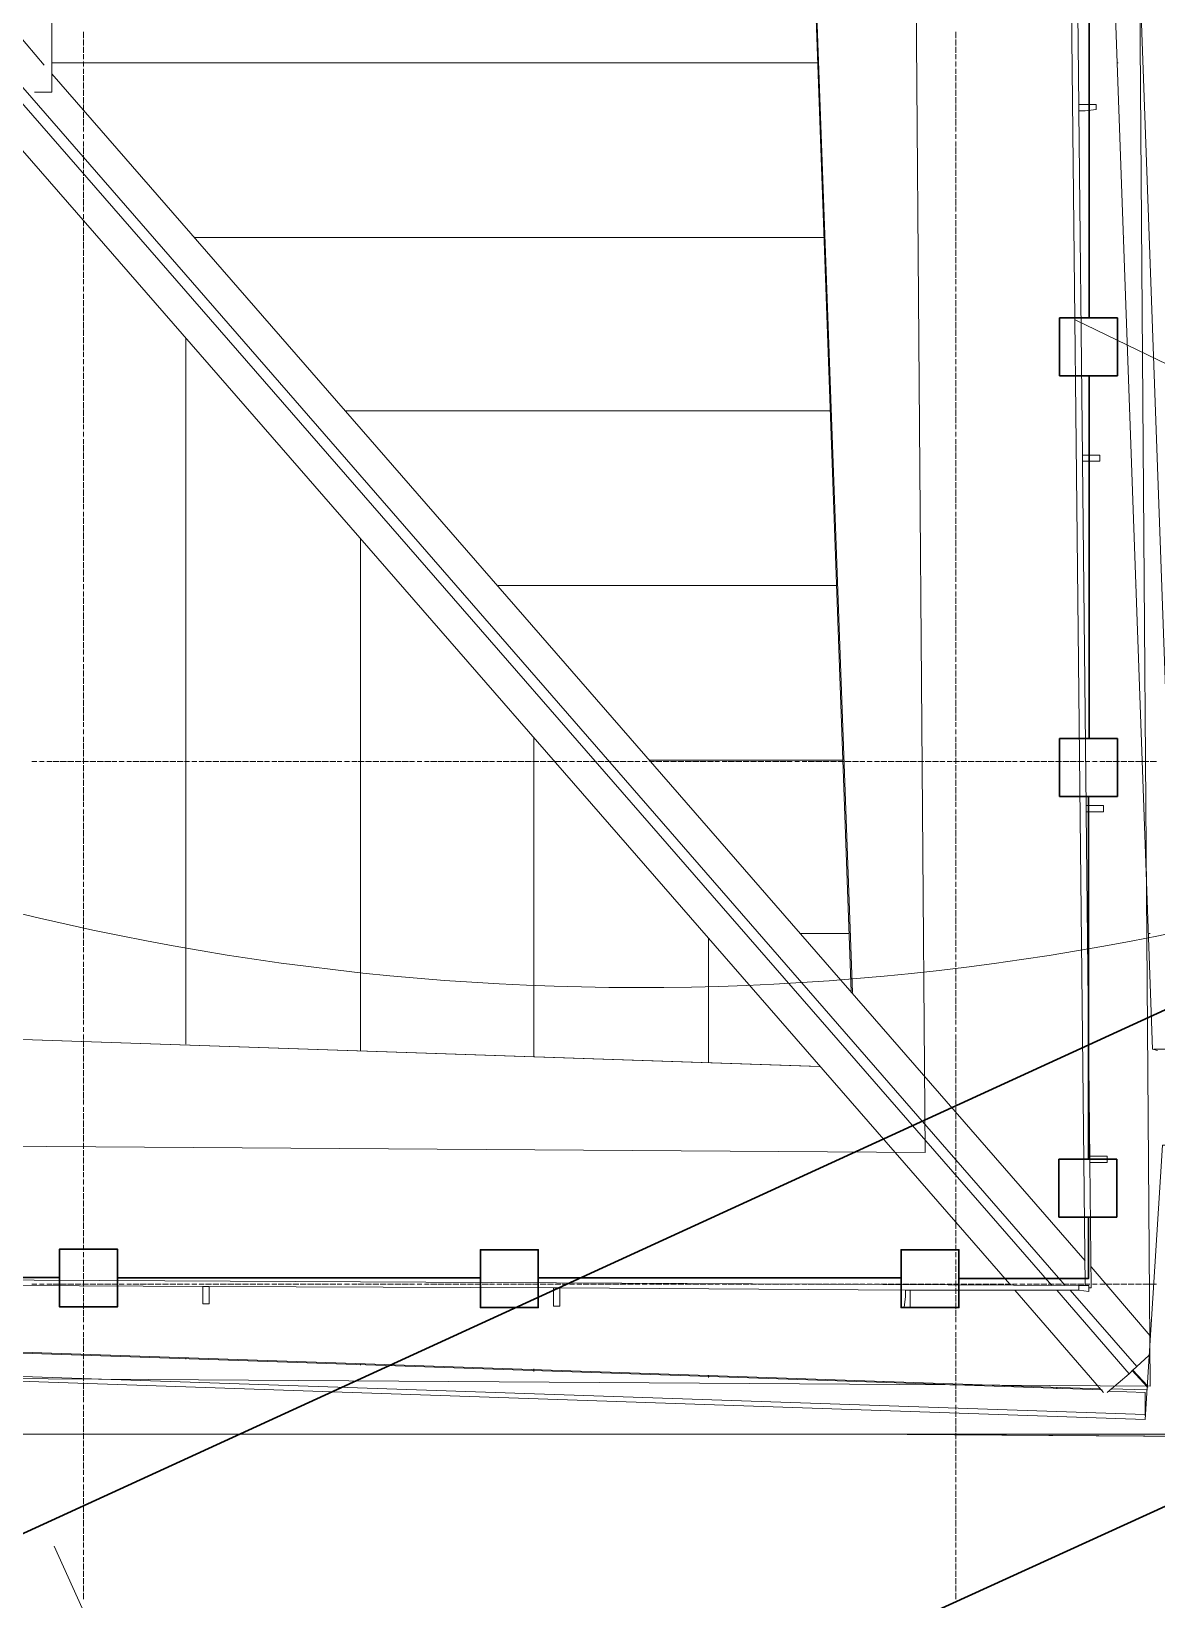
# Model space of a CAD drawing. Header units: millimetres. Extents: x -42533 to 645315, y 3457 to 82611.
# Drawn here: x 589356 to 593230, y 10985 to 16385 of the extents above; entities that cross this region are included whole.
import ezdxf

# ---------------------------------------------------------------- set-up
doc = ezdxf.new("R2010")
doc.units = ezdxf.units.MM
for name, color, linetype, true_color in [('PDF _!ЭОМ.Молниезащита', 7, 'Continuous', 0x954a95), ('PDF _Аннотация', 7, 'Continuous', 0xbababa), ('PDF _Антураж', 7, 'Continuous', 0xbababa), ('PDF _Крыша', 7, 'Continuous', 0xbababa), ('PDF _Крыша штриховка', 7, 'Continuous', 0xbababa), ('PDF _Обобщенные модели', 7, 'Continuous', 0xbababa), ('PDF _Ограждение', 7, 'Continuous', 0xbababa), ('PDF _Оси', 7, 'Continuous', 0xbababa)]:
    doc.layers.add(name, color=color, linetype=linetype, true_color=true_color)
doc.layers.add('PDF _Линии', color=7, linetype='Continuous')

msp = doc.modelspace()

# ---------------------------------------------------------------- linework, layer by layer
at = {"layer": 'PDF _!ЭОМ.Молниезащита', "color": 5, "lineweight": 30}
for points in [[(592997.3, 16647.8), (592997.3, 15648.3), (592997.3, 15398.4), (593094.7, 15398.4), (593094.7, 15199.3), (592895.7, 15199.3), (592895.7, 15398.4), (592997.3, 15398.4)], [(592997.3, 15199.3), (592997.3, 14199.8), (592997.3, 13949.9), (593094.7, 13949.9), (593094.7, 13750.8), (592895.7, 13750.8), (592895.7, 13949.9), (592997.3, 13949.9)], [(592995.2, 13750.8), (592995.2, 12751.3), (592995.2, 12501.4), (593092.6, 12501.4), (593092.6, 12302.4), (592893.5, 12302.4), (592893.5, 12501.4), (592995.2, 12501.4)], [(592549, 12090.5), (592994.6, 12090.5), (592994.6, 12302.4)], [(588203.5, 12094.7), (589203, 12094.7), (589452.9, 12094.7), (589452.9, 12192.1), (589652, 12192.1), (589652, 11993.1), (589452.9, 11993.1), (589452.9, 12094.7)], [(589652, 12092.6), (590651.5, 12092.6), (590901.4, 12092.6), (590901.4, 12190), (591100.5, 12190), (591100.5, 11990.9), (590901.4, 11990.9), (590901.4, 12092.6)], [(591100.5, 12092.6), (592100, 12092.6), (592349.9, 12092.6), (592349.9, 12190), (592549, 12190), (592549, 11990.9), (592349.9, 11990.9), (592349.9, 12092.6)]]:
    msp.add_lwpolyline(points, dxfattribs=at)
at = {"layer": 'PDF _!ЭОМ.Молниезащита', "color": 1, "lineweight": 30}
msp.add_lwpolyline([(595363.3, 13981.6), (575663.1, 4947.2)], dxfattribs=at)
at = {"layer": 'PDF _!ЭОМ.Молниезащита', "color": 3, "lineweight": 30}
msp.add_lwpolyline([(595363.3, 12266.2), (576050.2, 3456.7)], dxfattribs=at)
at = {"layer": 'PDF _!ЭОМ.Молниезащита', "lineweight": 13}
msp.add_arc((591445.4, 22129.1), 9036.1, 344.77295, 295.66956, dxfattribs=at)
at = {"layer": 'PDF _!ЭОМ.Молниезащита', "lineweight": 30}
msp.add_arc((599431.9, -25184.2), 43378.4, 98.91182, 124.50339, dxfattribs=at)
at = {"layer": 'PDF _Аннотация', "color": 8, "lineweight": 9}
for points in [[(592949.2, 15391.9), (593834.4, 14964.2), (594143.6, 14964.2)], [(589433.9, 11169.3), (590247, 9369.3), (590903.5, 9369.3)]]:
    msp.add_lwpolyline(points, dxfattribs=at)
at = {"layer": 'PDF _Антураж', "color": 8, "lineweight": 18}
for points in [[(591949.7, 21533.2), (591873.4, 21533.2), (592182.6, 13075.2)], [(592178.4, 13079.4), (591873.4, 21533.2)], [(593233, 12876.1), (593216, 12880.4), (592970.4, 19737.4)], [(592072.5, 12821.1), (589052.7, 12922.7), (586181.1, 12825.3)], [(586185.3, 12829.5), (589052.7, 12922.7), (592068.2, 12821.1)], [(593305, 12880.4), (593220.3, 12880.4)], [(585096.9, 11711.4), (589052.7, 11846.9), (593033.9, 11711.4)], [(593042.4, 11707.2), (589052.7, 11842.7), (589052.7, 11834.2), (589052.7, 11830), (589052.7, 11834.2), (589052.7, 11758), (589052.7, 11753.8), (589052.7, 11758), (589052.7, 11762.2), (589052.7, 11753.8), (589052.7, 11745.3), (589052.7, 11762.2), (593190.6, 11622.5), (593190.6, 11618.2)], [(593148.3, 11774.9), (593194.8, 11719.9), (593199.1, 11719.9), (593148.3, 11774.9), (593199.1, 11715.6), (593144, 11774.9)], [(593063.5, 11702.9), (593190.6, 11698.7), (593190.6, 11622.5)], [(593072, 11711.4), (593194.8, 11707.2)]]:
    msp.add_lwpolyline(points, dxfattribs=at)
at = {"layer": 'PDF _Крыша', "color": 8, "lineweight": 9}
msp.add_lwpolyline([(593199.1, 11715.6), (593148.3, 11774.9)], dxfattribs=at)
at = {"layer": 'PDF _Крыша штриховка', "color": 8, "lineweight": 9}
for points in [[(592064, 16277.1), (589425.4, 16277.1)], [(593097.4, 16277.1), (593093.2, 16277.1)], [(592085.2, 15675.7), (589916.7, 15675.7)], [(593118.6, 15675.7), (593118.6, 15675.7)], [(589887, 12897.3), (589887, 15328.4)], [(592106.4, 15078.5), (590437.6, 15078.5)], [(593139.8, 15078.5), (593139.8, 15078.5)], [(590488.5, 12876.1), (590488.5, 14638)], [(592127.5, 14477.1), (590962.8, 14477.1)], [(593161, 14477.1), (593161, 14477.1)], [(591085.6, 12854.9), (591085.6, 13951.9)], [(592148.7, 13875.7), (591483.8, 13875.7)], [(593182.1, 13875.7), (593182.1, 13875.7)], [(591687.1, 12833.8), (591687.1, 13261.5)], [(592169.9, 13278.5), (592004.7, 13278.5)], [(593207.6, 13278.5), (593203.3, 13278.5)], [(589887, 11813.1), (589887, 11817.3)], [(590488.5, 11791.9), (590488.5, 11796.1)], [(591085.6, 11770.7), (591085.6, 11779.2)], [(591687.1, 11749.5), (591687.1, 11758)], [(592288.5, 11732.6), (592288.5, 11736.8)], [(592885.7, 11711.4), (592885.7, 11715.6)]]:
    msp.add_lwpolyline(points, dxfattribs=at)
at = {"layer": 'PDF _Линии', "color": 8, "lineweight": 9}
for points in [[(584927.4, 11774.9), (593207.6, 11719.9), (593144, 20135.5), (599556.3, 20135.5), (599268.3, 55776), (588900.2, 55776)], [(553827.3, 24730.9), (582318.5, 24654.6), (582229.5, 32125.8), (589577.9, 32125.8), (589577.9, 54975.5), (598506, 54975.5), (598785.5, 20686.1), (592369, 20686.1), (592432.5, 12524.6), (585626.3, 12571.2), (585592.4, 14451.7), (550752.4, 14451.7), (550752.4, 12478), (543802.2, 12478), (543764.1, 20783.5), (537415.3, 20800.5), (537356, 32655.2)]]:
    msp.add_lwpolyline(points, dxfattribs=at)
for points in [[(599374.2, 20076.2), (593038.1, 20296.5), (593305, 12880.4), (593317.7, 12880.4), (593338.8, 12876.1), (593338.8, 19936.5), (599581.7, 19936.5), (599581.7, 20546.3), (599569, 20546.3)], [(593338.8, 12550), (593249.9, 12550), (593190.6, 11605.5), (588840.9, 11753.8), (584830, 11618.2), (584766.5, 11999.4), (584766.5, 11554.7), (593338.8, 11554.7)]]:
    msp.add_lwpolyline(points, close=True, dxfattribs=at)
at = {"layer": 'PDF _Обобщенные модели', "color": 8, "lineweight": 18}
msp.add_lwpolyline([(589425.4, 24959.6), (589425.4, 16175.5), (589366.1, 16175.5)], dxfattribs=at)
at = {"layer": 'PDF _Ограждение', "color": 8, "lineweight": 9}
for points in [[(592983.1, 12067.2), (592894.1, 20440.5), (592906.8, 20440.5), (592894.1, 20440.5)], [(593004.3, 12058.7), (593000, 12490.7), (593004.3, 12058.7), (592995.8, 12058.7)], [(587553.4, 12075.6), (589959, 12062.9)], [(589967.5, 12003.6), (589967.5, 12041.8), (589967.5, 12062.9), (589946.3, 12062.9), (589946.3, 12041.8), (589946.3, 12003.6)], [(589967.5, 12062.9), (591166.1, 12058.7)], [(591174.6, 11995.2), (591174.6, 12037.5), (591174.6, 12058.7), (591153.4, 12058.7), (591153.4, 12037.5), (591153.4, 11995.2)], [(591174.6, 12058.7), (592373.2, 12050.2)], [(592381.7, 11990.9), (592381.7, 12029.1), (592381.7, 12050.2), (592364.7, 12050.2), (592364.7, 12029.1), (592360.5, 11990.9)], [(592381.7, 12050.2), (592961.9, 12050.2)], [(592961.9, 12050.2), (592961.9, 12067.2), (592995.8, 12067.2), (592995.8, 12046)]]:
    msp.add_lwpolyline(points, close=True, dxfattribs=at)
for points in [[(592961.9, 16124.6), (592949.2, 17319), (592961.9, 16124.6), (592961.9, 16111.9), (592983.1, 16111.9), (593021.2, 16116.2), (593021.2, 16133.1), (592983.1, 16133.1), (592961.9, 16133.1)], [(585329.8, 12105.3), (589298.3, 16167), (589302.6, 16192.4), (589302.6, 16217.8), (589306.8, 16378.8), (589400, 16268.6)], [(589209.4, 16277.1), (589306.8, 16374.5), (589302.6, 16217.8), (592915.3, 12067.2)], [(589425.4, 16239), (592983.1, 12151.9)], [(592868.7, 12067.2), (589298.3, 16167), (589294.1, 16006), (585478, 12105.3)], [(592974.6, 14917.6), (592961.9, 16111.9), (592974.6, 14917.6), (592974.6, 14904.9), (592995.8, 14904.9), (593033.9, 14904.9), (593033.9, 14926), (592995.8, 14926), (592974.6, 14926)], [(589294.1, 16010.3), (592724.7, 12071.4)], [(592987.3, 13710.5), (592974.6, 14904.9), (592987.3, 13710.5), (592987.3, 13697.8), (593008.5, 13697.8), (593046.6, 13697.8), (593046.6, 13719), (593008.5, 13719), (592987.3, 13719)], [(592961.9, 12067.2), (585317.1, 12105.3), (585295.9, 12084.1), (585295.9, 14087.4), (585295.9, 12096.8), (585317.1, 12096.8), (585317.1, 14095.9), (585304.4, 14095.9), (585317.1, 14095.9), (585317.1, 12105.3), (592961.9, 12067.2), (592995.8, 12067.2), (592995.8, 12046), (592961.9, 12050.2)], [(593000, 12499.2), (592987.3, 13697.8), (593000, 12499.2), (593000, 12490.7), (593021.2, 12490.7), (593059.3, 12490.7), (593059.3, 12511.9), (593021.2, 12511.9), (593000, 12511.9)], [(593004.3, 12130.7), (593207.6, 11893.5)], [(592741.7, 12050.2), (593046.6, 11698.7)], [(593135.5, 11762.2), (592885.7, 12050.2)], [(592932.3, 12050.2), (593161, 11787.6)], [(593203.3, 11825.8), (593161, 11787.6), (593148.3, 11774.9), (593135.5, 11762.2), (593059.3, 11698.7)], [(592237.7, 11554.7), (593347.3, 11546.2), (592208, 11554.7)]]:
    msp.add_lwpolyline(points, dxfattribs=at)
at = {"layer": 'PDF _Ограждение', "transparency": 33554559}
for points in [[(593338.8, 11554.7), (592237.7, 11554.7), (593347.3, 11546.2)], [(592237.7, 11554.7), (593347.3, 11546.2), (593347.3, 11546.2)]]:
    msp.add_solid(points, dxfattribs=at)
at = {"layer": 'PDF _Оси', "color": 8, "lineweight": 9}
for points in [[(589535.5, 16361.8), (589535.5, 16383)], [(592538.4, 16361.8), (592538.4, 16383)], [(589535.5, 16336.4), (589535.5, 16357.6)], [(589535.5, 16311), (589535.5, 16332.2)], [(592538.4, 16336.4), (592538.4, 16357.6)], [(592538.4, 16311), (592538.4, 16332.2)], [(589535.5, 16289.8), (589535.5, 16306.8)], [(589535.5, 16285.6), (589535.5, 16285.6)], [(589535.5, 16264.4), (589535.5, 16281.3)], [(589535.5, 16260.2), (589535.5, 16260.2)], [(589535.5, 16239), (589535.5, 16255.9)], [(592538.4, 16289.8), (592538.4, 16306.8)], [(592538.4, 16285.6), (592538.4, 16285.6)], [(592538.4, 16264.4), (592538.4, 16281.3)], [(592538.4, 16260.2), (592538.4, 16260.2)], [(592538.4, 16239), (592538.4, 16255.9)], [(589535.5, 16213.6), (589535.5, 16234.8)], [(589535.5, 16188.2), (589535.5, 16209.3)], [(592538.4, 16213.6), (592538.4, 16234.8)], [(592538.4, 16188.2), (592538.4, 16209.3)], [(589535.5, 16162.8), (589535.5, 16183.9)], [(589535.5, 16137.3), (589535.5, 16158.5)], [(592538.4, 16162.8), (592538.4, 16183.9)], [(592538.4, 16137.3), (592538.4, 16158.5)], [(589535.5, 16111.9), (589535.5, 16133.1)], [(589535.5, 16086.5), (589535.5, 16107.7)], [(592538.4, 16111.9), (592538.4, 16133.1)], [(592538.4, 16086.5), (592538.4, 16107.7)], [(589535.5, 16061.1), (589535.5, 16082.3)], [(589535.5, 16039.9), (589535.5, 16056.9)], [(592538.4, 16061.1), (592538.4, 16082.3)], [(592538.4, 16039.9), (592538.4, 16056.9)], [(589535.5, 16035.7), (589535.5, 16035.7)], [(589535.5, 16014.5), (589535.5, 16031.5)], [(589535.5, 16010.3), (589535.5, 16010.3)], [(589535.5, 15989.1), (589535.5, 16006)], [(589535.5, 15963.7), (589535.5, 15984.9)], [(592538.4, 16035.7), (592538.4, 16035.7)], [(592538.4, 16014.5), (592538.4, 16031.5)], [(592538.4, 16010.3), (592538.4, 16010.3)], [(592538.4, 15989.1), (592538.4, 16006)], [(592538.4, 15963.7), (592538.4, 15984.9)], [(589535.5, 15938.3), (589535.5, 15959.5)], [(589535.5, 15912.9), (589535.5, 15934)], [(592538.4, 15938.3), (592538.4, 15959.5)], [(592538.4, 15912.9), (592538.4, 15934)], [(589535.5, 15887.5), (589535.5, 15908.6)], [(589535.5, 15862), (589535.5, 15883.2)], [(592538.4, 15887.5), (592538.4, 15908.6)], [(592538.4, 15862), (592538.4, 15883.2)], [(589535.5, 15836.6), (589535.5, 15857.8)], [(589535.5, 15811.2), (589535.5, 15832.4)], [(592538.4, 15836.6), (592538.4, 15857.8)], [(592538.4, 15811.2), (592538.4, 15832.4)], [(589535.5, 15785.8), (589535.5, 15807)], [(589535.5, 15764.6), (589535.5, 15781.6)], [(592538.4, 15785.8), (592538.4, 15807)], [(592538.4, 15764.6), (592538.4, 15781.6)], [(589535.5, 15760.4), (589535.5, 15760.4)], [(589535.5, 15739.2), (589535.5, 15756.2)], [(589535.5, 15713.8), (589535.5, 15735)], [(592538.4, 15760.4), (592538.4, 15760.4)], [(592538.4, 15739.2), (592538.4, 15756.2)], [(592538.4, 15713.8), (592538.4, 15735)], [(589535.5, 15688.4), (589535.5, 15709.6)], [(589535.5, 15663), (589535.5, 15684.2)], [(592538.4, 15688.4), (592538.4, 15709.6)], [(592538.4, 15663), (592538.4, 15684.2)], [(589535.5, 15637.6), (589535.5, 15658.7)], [(589535.5, 15612.2), (589535.5, 15633.3)], [(589535.5, 15586.7), (589535.5, 15607.9)], [(592538.4, 15637.6), (592538.4, 15658.7)], [(592538.4, 15612.2), (592538.4, 15633.3)], [(592538.4, 15586.7), (592538.4, 15607.9)], [(589535.5, 15561.3), (589535.5, 15582.5)], [(589535.5, 15535.9), (589535.5, 15557.1)], [(592538.4, 15561.3), (592538.4, 15582.5)], [(592538.4, 15535.9), (592538.4, 15557.1)], [(589535.5, 15514.7), (589535.5, 15531.7)], [(589535.5, 15510.5), (589535.5, 15510.5)], [(589535.5, 15489.3), (589535.5, 15506.3)], [(592538.4, 15514.7), (592538.4, 15531.7)], [(592538.4, 15510.5), (592538.4, 15510.5)], [(592538.4, 15489.3), (592538.4, 15506.3)], [(589535.5, 15485.1), (589535.5, 15485.1)], [(589535.5, 15463.9), (589535.5, 15480.9)], [(589535.5, 15438.5), (589535.5, 15459.7)], [(592538.4, 15485.1), (592538.4, 15485.1)], [(592538.4, 15463.9), (592538.4, 15480.9)], [(592538.4, 15438.5), (592538.4, 15459.7)], [(589535.5, 15413.1), (589535.5, 15434.3)], [(589535.5, 15387.7), (589535.5, 15408.9)], [(592538.4, 15413.1), (592538.4, 15434.3)], [(592538.4, 15387.7), (592538.4, 15408.9)], [(589535.5, 15362.3), (589535.5, 15383.5)], [(589535.5, 15336.9), (589535.5, 15358)], [(592538.4, 15362.3), (592538.4, 15383.5)], [(592538.4, 15336.9), (592538.4, 15358)], [(589535.5, 15311.5), (589535.5, 15332.6)], [(589535.5, 15286), (589535.5, 15307.2)], [(592538.4, 15311.5), (592538.4, 15332.6)], [(592538.4, 15286), (592538.4, 15307.2)], [(589535.5, 15264.9), (589535.5, 15281.8)], [(589535.5, 15260.6), (589535.5, 15260.6)], [(589535.5, 15239.4), (589535.5, 15256.4)], [(589535.5, 15235.2), (589535.5, 15235.2)], [(589535.5, 15214), (589535.5, 15231)], [(592538.4, 15264.9), (592538.4, 15281.8)], [(592538.4, 15260.6), (592538.4, 15260.6)], [(592538.4, 15239.4), (592538.4, 15256.4)], [(592538.4, 15235.2), (592538.4, 15235.2)], [(592538.4, 15214), (592538.4, 15231)], [(589535.5, 15188.6), (589535.5, 15209.8)], [(589535.5, 15163.2), (589535.5, 15184.4)], [(592538.4, 15188.6), (592538.4, 15209.8)], [(592538.4, 15163.2), (592538.4, 15184.4)], [(589535.5, 15137.8), (589535.5, 15159)], [(589535.5, 15112.4), (589535.5, 15133.6)], [(592538.4, 15137.8), (592538.4, 15159)], [(592538.4, 15112.4), (592538.4, 15133.6)], [(589535.5, 15087), (589535.5, 15108.2)], [(589535.5, 15061.6), (589535.5, 15082.7)], [(592538.4, 15087), (592538.4, 15108.2)], [(592538.4, 15061.6), (592538.4, 15082.7)], [(589535.5, 15036.2), (589535.5, 15057.3)], [(589535.5, 15015), (589535.5, 15031.9)], [(592538.4, 15036.2), (592538.4, 15057.3)], [(592538.4, 15015), (592538.4, 15031.9)], [(589535.5, 15010.7), (589535.5, 15010.7)], [(589535.5, 14989.6), (589535.5, 15006.5)], [(589535.5, 14985.3), (589535.5, 14985.3)], [(589535.5, 14964.2), (589535.5, 14981.1)], [(589535.5, 14938.7), (589535.5, 14959.9)], [(592538.4, 15010.7), (592538.4, 15010.7)], [(592538.4, 14989.6), (592538.4, 15006.5)], [(592538.4, 14985.3), (592538.4, 14985.3)], [(592538.4, 14964.2), (592538.4, 14981.1)], [(592538.4, 14938.7), (592538.4, 14959.9)], [(589535.5, 14913.3), (589535.5, 14934.5)], [(589535.5, 14887.9), (589535.5, 14909.1)], [(592538.4, 14913.3), (592538.4, 14934.5)], [(592538.4, 14887.9), (592538.4, 14909.1)], [(589535.5, 14862.5), (589535.5, 14883.7)], [(589535.5, 14837.1), (589535.5, 14858.3)], [(592538.4, 14862.5), (592538.4, 14883.7)], [(592538.4, 14837.1), (592538.4, 14858.3)], [(589535.5, 14811.7), (589535.5, 14832.9)], [(589535.5, 14786.3), (589535.5, 14807.4)], [(592538.4, 14811.7), (592538.4, 14832.9)], [(592538.4, 14786.3), (592538.4, 14807.4)], [(589535.5, 14760.9), (589535.5, 14782)], [(589535.5, 14739.7), (589535.5, 14756.6)], [(592538.4, 14760.9), (592538.4, 14782)], [(592538.4, 14739.7), (592538.4, 14756.6)], [(589535.5, 14735.4), (589535.5, 14735.4)], [(589535.5, 14714.3), (589535.5, 14731.2)], [(589535.5, 14688.9), (589535.5, 14710)], [(592538.4, 14735.4), (592538.4, 14735.4)], [(592538.4, 14714.3), (592538.4, 14731.2)], [(592538.4, 14688.9), (592538.4, 14710)], [(589535.5, 14663.4), (589535.5, 14684.6)], [(589535.5, 14638), (589535.5, 14659.2)], [(592538.4, 14663.4), (592538.4, 14684.6)], [(592538.4, 14638), (592538.4, 14659.2)], [(589535.5, 14612.6), (589535.5, 14633.8)], [(589535.5, 14587.2), (589535.5, 14608.4)], [(589535.5, 14561.8), (589535.5, 14583)], [(592538.4, 14612.6), (592538.4, 14633.8)], [(592538.4, 14587.2), (592538.4, 14608.4)], [(592538.4, 14561.8), (592538.4, 14583)], [(589535.5, 14536.4), (589535.5, 14557.6)], [(589535.5, 14511), (589535.5, 14532.1)], [(592538.4, 14536.4), (592538.4, 14557.6)], [(592538.4, 14511), (592538.4, 14532.1)], [(589535.5, 14489.8), (589535.5, 14506.7)], [(589535.5, 14485.6), (589535.5, 14485.6)], [(589535.5, 14464.4), (589535.5, 14481.3)], [(592538.4, 14489.8), (592538.4, 14506.7)], [(592538.4, 14485.6), (592538.4, 14485.6)], [(592538.4, 14464.4), (592538.4, 14481.3)], [(589535.5, 14460.1), (589535.5, 14460.1)], [(589535.5, 14439), (589535.5, 14455.9)], [(589535.5, 14413.6), (589535.5, 14434.7)], [(592538.4, 14460.1), (592538.4, 14460.1)], [(592538.4, 14439), (592538.4, 14455.9)], [(592538.4, 14413.6), (592538.4, 14434.7)], [(589535.5, 14388.1), (589535.5, 14409.3)], [(589535.5, 14362.7), (589535.5, 14383.9)], [(592538.4, 14388.1), (592538.4, 14409.3)], [(592538.4, 14362.7), (592538.4, 14383.9)], [(589535.5, 14337.3), (589535.5, 14358.5)], [(589535.5, 14311.9), (589535.5, 14333.1)], [(592538.4, 14337.3), (592538.4, 14358.5)], [(592538.4, 14311.9), (592538.4, 14333.1)], [(589535.5, 14286.5), (589535.5, 14307.7)], [(589535.5, 14261.1), (589535.5, 14282.3)], [(589535.5, 14239.9), (589535.5, 14256.8)], [(592538.4, 14286.5), (592538.4, 14307.7)], [(592538.4, 14261.1), (592538.4, 14282.3)], [(592538.4, 14239.9), (592538.4, 14256.8)], [(589535.5, 14235.7), (589535.5, 14235.7)], [(589535.5, 14214.5), (589535.5, 14231.4)], [(589535.5, 14210.3), (589535.5, 14210.3)], [(589535.5, 14189.1), (589535.5, 14206)], [(592538.4, 14235.7), (592538.4, 14235.7)], [(592538.4, 14214.5), (592538.4, 14231.4)], [(592538.4, 14210.3), (592538.4, 14210.3)], [(592538.4, 14189.1), (592538.4, 14206)], [(589535.5, 14163.7), (589535.5, 14184.8)], [(589535.5, 14138.3), (589535.5, 14159.4)], [(592538.4, 14163.7), (592538.4, 14184.8)], [(592538.4, 14138.3), (592538.4, 14159.4)], [(589535.5, 14112.8), (589535.5, 14134)], [(589535.5, 14087.4), (589535.5, 14108.6)], [(592538.4, 14112.8), (592538.4, 14134)], [(592538.4, 14087.4), (592538.4, 14108.6)], [(589535.5, 14062), (589535.5, 14083.2)], [(589535.5, 14036.6), (589535.5, 14057.8)], [(592538.4, 14062), (592538.4, 14083.2)], [(592538.4, 14036.6), (592538.4, 14057.8)], [(589535.5, 14011.2), (589535.5, 14032.4)], [(589535.5, 13990), (589535.5, 14007)], [(592538.4, 14011.2), (592538.4, 14032.4)], [(592538.4, 13990), (592538.4, 14007)], [(589535.5, 13985.8), (589535.5, 13985.8)], [(589535.5, 13964.6), (589535.5, 13981.6)], [(589535.5, 13960.4), (589535.5, 13960.4)], [(589535.5, 13939.2), (589535.5, 13956.1)], [(589535.5, 13913.8), (589535.5, 13935)], [(592538.4, 13985.8), (592538.4, 13985.8)], [(592538.4, 13964.6), (592538.4, 13981.6)], [(592538.4, 13960.4), (592538.4, 13960.4)], [(592538.4, 13939.2), (592538.4, 13956.1)], [(592538.4, 13913.8), (592538.4, 13935)], [(589535.5, 13888.4), (589535.5, 13909.6)], [(589535.5, 13863), (589535.5, 13884.1)], [(592538.4, 13888.4), (592538.4, 13909.6)], [(592538.4, 13863), (592538.4, 13884.1)], [(589357.6, 13871.4), (589374.6, 13871.4)], [(589378.8, 13871.4), (589378.8, 13871.4)], [(589383, 13871.4), (589400, 13871.4)], [(589404.2, 13871.4), (589404.2, 13871.4)], [(589408.4, 13871.4), (589425.4, 13871.4)], [(589429.6, 13871.4), (589450.8, 13871.4)], [(589455, 13871.4), (589476.2, 13871.4)], [(589480.4, 13871.4), (589501.6, 13871.4)], [(589505.9, 13871.4), (589527, 13871.4)], [(589531.3, 13871.4), (589552.4, 13871.4)], [(589535.5, 13837.5), (589535.5, 13858.7)], [(589535.5, 13812.1), (589535.5, 13833.3)], [(589556.7, 13871.4), (589577.9, 13871.4)], [(589582.1, 13871.4), (589603.3, 13871.4)], [(589607.5, 13871.4), (589628.7, 13871.4)], [(589632.9, 13871.4), (589649.9, 13871.4)], [(589654.1, 13871.4), (589654.1, 13871.4)], [(589658.3, 13871.4), (589675.3, 13871.4)], [(589679.5, 13871.4), (589679.5, 13871.4)], [(589683.7, 13871.4), (589700.7, 13871.4)], [(589704.9, 13871.4), (589726.1, 13871.4)], [(589730.3, 13871.4), (589751.5, 13871.4)], [(589755.7, 13871.4), (589776.9, 13871.4)], [(589781.2, 13871.4), (589802.3, 13871.4)], [(589806.6, 13871.4), (589827.7, 13871.4)], [(589832, 13871.4), (589853.2, 13871.4)], [(589857.4, 13871.4), (589878.6, 13871.4)], [(589882.8, 13871.4), (589899.7, 13871.4)], [(589904, 13871.4), (589904, 13871.4)], [(589908.2, 13871.4), (589925.2, 13871.4)], [(589929.4, 13871.4), (589929.4, 13871.4)], [(589933.6, 13871.4), (589950.6, 13871.4)], [(589954.8, 13871.4), (589976, 13871.4)], [(589980.2, 13871.4), (590001.4, 13871.4)], [(590005.6, 13871.4), (590026.8, 13871.4)], [(590031, 13871.4), (590052.2, 13871.4)], [(590056.5, 13871.4), (590077.6, 13871.4)], [(590081.9, 13871.4), (590103, 13871.4)], [(590107.3, 13871.4), (590128.5, 13871.4)], [(590132.7, 13871.4), (590153.9, 13871.4)], [(590158.1, 13871.4), (590175, 13871.4)], [(590179.3, 13871.4), (590179.3, 13871.4)], [(590183.5, 13871.4), (590200.5, 13871.4)], [(590204.7, 13871.4), (590225.9, 13871.4)], [(590230.1, 13871.4), (590251.3, 13871.4)], [(590255.5, 13871.4), (590276.7, 13871.4)], [(590280.9, 13871.4), (590302.1, 13871.4)], [(590306.3, 13871.4), (590327.5, 13871.4)], [(590331.7, 13871.4), (590352.9, 13871.4)], [(590357.2, 13871.4), (590378.3, 13871.4)], [(590382.6, 13871.4), (590403.8, 13871.4)], [(590408, 13871.4), (590424.9, 13871.4)], [(590429.2, 13871.4), (590429.2, 13871.4)], [(590433.4, 13871.4), (590450.3, 13871.4)], [(590454.6, 13871.4), (590454.6, 13871.4)], [(590458.8, 13871.4), (590475.8, 13871.4)], [(590480, 13871.4), (590501.2, 13871.4)], [(590505.4, 13871.4), (590526.6, 13871.4)], [(590530.8, 13871.4), (590552, 13871.4)], [(590556.2, 13871.4), (590577.4, 13871.4)], [(590581.6, 13871.4), (590602.8, 13871.4)], [(590607, 13871.4), (590628.2, 13871.4)], [(590632.5, 13871.4), (590653.6, 13871.4)], [(590657.9, 13871.4), (590674.8, 13871.4)], [(590679, 13871.4), (590679, 13871.4)], [(590683.3, 13871.4), (590700.2, 13871.4)], [(590704.5, 13871.4), (590704.5, 13871.4)], [(590708.7, 13871.4), (590725.6, 13871.4)], [(590729.9, 13871.4), (590751, 13871.4)], [(590755.3, 13871.4), (590776.5, 13871.4)], [(590780.7, 13871.4), (590801.9, 13871.4)], [(590806.1, 13871.4), (590827.3, 13871.4)], [(590831.5, 13871.4), (590852.7, 13871.4)], [(590856.9, 13871.4), (590878.1, 13871.4)], [(590882.3, 13871.4), (590903.5, 13871.4)], [(590907.8, 13871.4), (590928.9, 13871.4)], [(590933.2, 13871.4), (590950.1, 13871.4)], [(590954.3, 13871.4), (590954.3, 13871.4)], [(590958.6, 13871.4), (590975.5, 13871.4)], [(590979.8, 13871.4), (591000.9, 13871.4)], [(591005.2, 13871.4), (591026.3, 13871.4)], [(591030.6, 13871.4), (591051.8, 13871.4)], [(591056, 13871.4), (591077.2, 13871.4)], [(591081.4, 13871.4), (591102.6, 13871.4)], [(591106.8, 13871.4), (591128, 13871.4)], [(591132.2, 13871.4), (591153.4, 13871.4)], [(591157.6, 13871.4), (591178.8, 13871.4)], [(591183.1, 13871.4), (591200, 13871.4)], [(591204.2, 13871.4), (591204.2, 13871.4)], [(591208.5, 13871.4), (591225.4, 13871.4)], [(591229.6, 13871.4), (591229.6, 13871.4)], [(591233.9, 13871.4), (591250.8, 13871.4)], [(591255.1, 13871.4), (591276.2, 13871.4)], [(591280.5, 13871.4), (591301.6, 13871.4)], [(591305.9, 13871.4), (591327.1, 13871.4)], [(591331.3, 13871.4), (591352.5, 13871.4)], [(591356.7, 13871.4), (591377.9, 13871.4)], [(591382.1, 13871.4), (591403.3, 13871.4)], [(591407.5, 13871.4), (591428.7, 13871.4)], [(591432.9, 13871.4), (591449.9, 13871.4)], [(591454.1, 13871.4), (591454.1, 13871.4)], [(591458.4, 13871.4), (591475.3, 13871.4)], [(591479.5, 13871.4), (591479.5, 13871.4)], [(591483.8, 13871.4), (591500.7, 13871.4)], [(591504.9, 13871.4), (591526.1, 13871.4)], [(591530.4, 13871.4), (591551.5, 13871.4)], [(591555.8, 13871.4), (591576.9, 13871.4)], [(591581.2, 13871.4), (591602.4, 13871.4)], [(591606.6, 13871.4), (591627.8, 13871.4)], [(591632, 13871.4), (591653.2, 13871.4)], [(591657.4, 13871.4), (591678.6, 13871.4)], [(591682.8, 13871.4), (591704, 13871.4)], [(591708.2, 13871.4), (591725.2, 13871.4)], [(591729.4, 13871.4), (591729.4, 13871.4)], [(591733.6, 13871.4), (591750.6, 13871.4)], [(591754.8, 13871.4), (591776, 13871.4)], [(591780.2, 13871.4), (591801.4, 13871.4)], [(591805.7, 13871.4), (591826.8, 13871.4)], [(591831.1, 13871.4), (591852.2, 13871.4)], [(591856.5, 13871.4), (591877.7, 13871.4)], [(591881.9, 13871.4), (591903.1, 13871.4)], [(591907.3, 13871.4), (591928.5, 13871.4)], [(591932.7, 13871.4), (591953.9, 13871.4)], [(591958.1, 13871.4), (591975.1, 13871.4)], [(591979.3, 13871.4), (591979.3, 13871.4)], [(591983.5, 13871.4), (592000.5, 13871.4)], [(592004.7, 13871.4), (592004.7, 13871.4)], [(592008.9, 13871.4), (592025.9, 13871.4)], [(592030.1, 13871.4), (592051.3, 13871.4)], [(592055.5, 13871.4), (592076.7, 13871.4)], [(592080.9, 13871.4), (592102.1, 13871.4)], [(592106.4, 13871.4), (592127.5, 13871.4)], [(592131.8, 13871.4), (592152.9, 13871.4)], [(592157.2, 13871.4), (592178.4, 13871.4)], [(592182.6, 13871.4), (592203.8, 13871.4)], [(592208, 13871.4), (592224.9, 13871.4)], [(592229.2, 13871.4), (592229.2, 13871.4)], [(592233.4, 13871.4), (592250.4, 13871.4)], [(592254.6, 13871.4), (592254.6, 13871.4)], [(592258.8, 13871.4), (592275.8, 13871.4)], [(592280, 13871.4), (592301.2, 13871.4)], [(592305.4, 13871.4), (592326.6, 13871.4)], [(592330.8, 13871.4), (592352, 13871.4)], [(592356.2, 13871.4), (592377.4, 13871.4)], [(592381.7, 13871.4), (592402.8, 13871.4)], [(592407.1, 13871.4), (592428.2, 13871.4)], [(592432.5, 13871.4), (592453.7, 13871.4)], [(592457.9, 13871.4), (592479.1, 13871.4)], [(592483.3, 13871.4), (592500.2, 13871.4)], [(592504.5, 13871.4), (592504.5, 13871.4)], [(592508.7, 13871.4), (592525.7, 13871.4)], [(592529.9, 13871.4), (592551.1, 13871.4)], [(592538.4, 13837.5), (592538.4, 13858.7)], [(592538.4, 13812.1), (592538.4, 13833.3)], [(592555.3, 13871.4), (592576.5, 13871.4)], [(592580.7, 13871.4), (592601.9, 13871.4)], [(592606.1, 13871.4), (592627.3, 13871.4)], [(592631.5, 13871.4), (592652.7, 13871.4)], [(592657, 13871.4), (592678.1, 13871.4)], [(592682.4, 13871.4), (592703.5, 13871.4)], [(592707.8, 13871.4), (592729, 13871.4)], [(592733.2, 13871.4), (592750.1, 13871.4)], [(592754.4, 13871.4), (592754.4, 13871.4)], [(592758.6, 13871.4), (592775.5, 13871.4)], [(592779.8, 13871.4), (592779.8, 13871.4)], [(592784, 13871.4), (592801, 13871.4)], [(592805.2, 13871.4), (592826.4, 13871.4)], [(592830.6, 13871.4), (592851.8, 13871.4)], [(592856, 13871.4), (592877.2, 13871.4)], [(592881.4, 13871.4), (592902.6, 13871.4)], [(592906.8, 13871.4), (592928, 13871.4)], [(592932.3, 13871.4), (592953.4, 13871.4)], [(592957.7, 13871.4), (592978.8, 13871.4)], [(592983.1, 13871.4), (593000, 13871.4)], [(593004.3, 13871.4), (593004.3, 13871.4)], [(593008.5, 13871.4), (593025.4, 13871.4)], [(593029.7, 13871.4), (593029.7, 13871.4)], [(593033.9, 13871.4), (593050.8, 13871.4)], [(593055.1, 13871.4), (593076.3, 13871.4)], [(593080.5, 13871.4), (593101.7, 13871.4)], [(593105.9, 13871.4), (593127.1, 13871.4)], [(593131.3, 13871.4), (593152.5, 13871.4)], [(593156.7, 13871.4), (593177.9, 13871.4)], [(593182.1, 13871.4), (593203.3, 13871.4)], [(593207.6, 13871.4), (593228.7, 13871.4)], [(589535.5, 13786.7), (589535.5, 13807.9)], [(589535.5, 13761.3), (589535.5, 13782.5)], [(592538.4, 13786.7), (592538.4, 13807.9)], [(592538.4, 13761.3), (592538.4, 13782.5)], [(589535.5, 13735.9), (589535.5, 13757.1)], [(589535.5, 13714.7), (589535.5, 13731.7)], [(592538.4, 13735.9), (592538.4, 13757.1)], [(592538.4, 13714.7), (592538.4, 13731.7)], [(589535.5, 13710.5), (589535.5, 13710.5)], [(589535.5, 13689.3), (589535.5, 13706.3)], [(589535.5, 13663.9), (589535.5, 13685.1)], [(592538.4, 13710.5), (592538.4, 13710.5)], [(592538.4, 13689.3), (592538.4, 13706.3)], [(592538.4, 13663.9), (592538.4, 13685.1)], [(589535.5, 13638.5), (589535.5, 13659.7)], [(589535.5, 13613.1), (589535.5, 13634.3)], [(589535.5, 13587.7), (589535.5, 13608.8)], [(592538.4, 13638.5), (592538.4, 13659.7)], [(592538.4, 13613.1), (592538.4, 13634.3)], [(592538.4, 13587.7), (592538.4, 13608.8)], [(589535.5, 13562.3), (589535.5, 13583.4)], [(589535.5, 13536.8), (589535.5, 13558)], [(592538.4, 13562.3), (592538.4, 13583.4)], [(592538.4, 13536.8), (592538.4, 13558)], [(589535.5, 13511.4), (589535.5, 13532.6)], [(589535.5, 13486), (589535.5, 13507.2)], [(592538.4, 13511.4), (592538.4, 13532.6)], [(592538.4, 13486), (592538.4, 13507.2)], [(589535.5, 13464.8), (589535.5, 13481.8)], [(589535.5, 13460.6), (589535.5, 13460.6)], [(589535.5, 13439.4), (589535.5, 13456.4)], [(592538.4, 13464.8), (592538.4, 13481.8)], [(592538.4, 13460.6), (592538.4, 13460.6)], [(592538.4, 13439.4), (592538.4, 13456.4)], [(589535.5, 13435.2), (589535.5, 13435.2)], [(589535.5, 13414), (589535.5, 13431)], [(589535.5, 13388.6), (589535.5, 13409.8)], [(592538.4, 13435.2), (592538.4, 13435.2)], [(592538.4, 13414), (592538.4, 13431)], [(592538.4, 13388.6), (592538.4, 13409.8)], [(589535.5, 13363.2), (589535.5, 13384.4)], [(589535.5, 13337.8), (589535.5, 13359)], [(592538.4, 13363.2), (592538.4, 13384.4)], [(592538.4, 13337.8), (592538.4, 13359)], [(589535.5, 13312.4), (589535.5, 13333.5)], [(589535.5, 13287), (589535.5, 13308.1)], [(592538.4, 13312.4), (592538.4, 13333.5)], [(592538.4, 13287), (592538.4, 13308.1)], [(589535.5, 13261.5), (589535.5, 13282.7)], [(589535.5, 13236.1), (589535.5, 13257.3)], [(589535.5, 13215), (589535.5, 13231.9)], [(592538.4, 13261.5), (592538.4, 13282.7)], [(592538.4, 13236.1), (592538.4, 13257.3)], [(592538.4, 13215), (592538.4, 13231.9)], [(589535.5, 13210.7), (589535.5, 13210.7)], [(589535.5, 13189.5), (589535.5, 13206.5)], [(589535.5, 13185.3), (589535.5, 13185.3)], [(589535.5, 13164.1), (589535.5, 13181.1)], [(592538.4, 13210.7), (592538.4, 13210.7)], [(592538.4, 13189.5), (592538.4, 13206.5)], [(592538.4, 13185.3), (592538.4, 13185.3)], [(592538.4, 13164.1), (592538.4, 13181.1)], [(589535.5, 13138.7), (589535.5, 13159.9)], [(589535.5, 13113.3), (589535.5, 13134.5)], [(592538.4, 13138.7), (592538.4, 13159.9)], [(592538.4, 13113.3), (592538.4, 13134.5)], [(589535.5, 13087.9), (589535.5, 13109.1)], [(589535.5, 13062.5), (589535.5, 13083.7)], [(592538.4, 13087.9), (592538.4, 13109.1)], [(592538.4, 13062.5), (592538.4, 13083.7)], [(589535.5, 13037.1), (589535.5, 13058.2)], [(589535.5, 13011.7), (589535.5, 13032.8)], [(592538.4, 13037.1), (592538.4, 13058.2)], [(592538.4, 13011.7), (592538.4, 13032.8)], [(589535.5, 12986.2), (589535.5, 13007.4)], [(589535.5, 12965.1), (589535.5, 12982)], [(589535.5, 12960.8), (589535.5, 12960.8)], [(592538.4, 12986.2), (592538.4, 13007.4)], [(592538.4, 12965.1), (592538.4, 12982)], [(592538.4, 12960.8), (592538.4, 12960.8)], [(589535.5, 12939.7), (589535.5, 12956.6)], [(589535.5, 12935.4), (589535.5, 12935.4)], [(589535.5, 12914.2), (589535.5, 12931.2)], [(589535.5, 12888.8), (589535.5, 12910)], [(592538.4, 12939.7), (592538.4, 12956.6)], [(592538.4, 12935.4), (592538.4, 12935.4)], [(592538.4, 12914.2), (592538.4, 12931.2)], [(592538.4, 12888.8), (592538.4, 12910)], [(589535.5, 12863.4), (589535.5, 12884.6)], [(589535.5, 12838), (589535.5, 12859.2)], [(592538.4, 12863.4), (592538.4, 12884.6)], [(592538.4, 12838), (592538.4, 12859.2)], [(589535.5, 12812.6), (589535.5, 12833.8)], [(589535.5, 12787.2), (589535.5, 12808.4)], [(592538.4, 12812.6), (592538.4, 12833.8)], [(592538.4, 12787.2), (592538.4, 12808.4)], [(589535.5, 12761.8), (589535.5, 12782.9)], [(589535.5, 12736.4), (589535.5, 12757.5)], [(592538.4, 12761.8), (592538.4, 12782.9)], [(592538.4, 12736.4), (592538.4, 12757.5)], [(589535.5, 12710.9), (589535.5, 12732.1)], [(589535.5, 12689.8), (589535.5, 12706.7)], [(592538.4, 12710.9), (592538.4, 12732.1)], [(592538.4, 12689.8), (592538.4, 12706.7)], [(589535.5, 12685.5), (589535.5, 12685.5)], [(589535.5, 12664.4), (589535.5, 12681.3)], [(589535.5, 12638.9), (589535.5, 12660.1)], [(592538.4, 12685.5), (592538.4, 12685.5)], [(592538.4, 12664.4), (592538.4, 12681.3)], [(592538.4, 12638.9), (592538.4, 12660.1)], [(589535.5, 12613.5), (589535.5, 12634.7)], [(589535.5, 12588.1), (589535.5, 12609.3)], [(589535.5, 12562.7), (589535.5, 12583.9)], [(592538.4, 12613.5), (592538.4, 12634.7)], [(592538.4, 12588.1), (592538.4, 12609.3)], [(592538.4, 12562.7), (592538.4, 12583.9)], [(589535.5, 12537.3), (589535.5, 12558.5)], [(589535.5, 12511.9), (589535.5, 12533.1)], [(592538.4, 12537.3), (592538.4, 12558.5)], [(592538.4, 12511.9), (592538.4, 12533.1)], [(589535.5, 12486.5), (589535.5, 12507.7)], [(589535.5, 12461.1), (589535.5, 12482.2)], [(592538.4, 12486.5), (592538.4, 12507.7)], [(592538.4, 12461.1), (592538.4, 12482.2)], [(589535.5, 12439.9), (589535.5, 12456.8)], [(589535.5, 12435.6), (589535.5, 12435.6)], [(589535.5, 12414.5), (589535.5, 12431.4)], [(592538.4, 12439.9), (592538.4, 12456.8)], [(592538.4, 12435.6), (592538.4, 12435.6)], [(592538.4, 12414.5), (592538.4, 12431.4)], [(589535.5, 12410.2), (589535.5, 12410.2)], [(589535.5, 12389.1), (589535.5, 12406)], [(589535.5, 12363.6), (589535.5, 12384.8)], [(592538.4, 12410.2), (592538.4, 12410.2)], [(592538.4, 12389.1), (592538.4, 12406)], [(592538.4, 12363.6), (592538.4, 12384.8)], [(589535.5, 12338.2), (589535.5, 12359.4)], [(589535.5, 12312.8), (589535.5, 12334)], [(592538.4, 12338.2), (592538.4, 12359.4)], [(592538.4, 12312.8), (592538.4, 12334)], [(589535.5, 12287.4), (589535.5, 12308.6)], [(589535.5, 12262), (589535.5, 12283.2)], [(592538.4, 12287.4), (592538.4, 12308.6)], [(592538.4, 12262), (592538.4, 12283.2)], [(589535.5, 12236.6), (589535.5, 12257.8)], [(589535.5, 12211.2), (589535.5, 12232.4)], [(589535.5, 12190), (589535.5, 12206.9)], [(592538.4, 12236.6), (592538.4, 12257.8)], [(592538.4, 12211.2), (592538.4, 12232.4)], [(592538.4, 12190), (592538.4, 12206.9)], [(589535.5, 12185.8), (589535.5, 12185.8)], [(589535.5, 12164.6), (589535.5, 12181.5)], [(589535.5, 12160.4), (589535.5, 12160.4)], [(589535.5, 12139.2), (589535.5, 12156.1)], [(592538.4, 12185.8), (592538.4, 12185.8)], [(592538.4, 12164.6), (592538.4, 12181.5)], [(592538.4, 12160.4), (592538.4, 12160.4)], [(592538.4, 12139.2), (592538.4, 12156.1)], [(589535.5, 12113.8), (589535.5, 12134.9)], [(589535.5, 12088.4), (589535.5, 12109.5)], [(592538.4, 12113.8), (592538.4, 12134.9)], [(592538.4, 12088.4), (592538.4, 12109.5)], [(589357.6, 12071.4), (589374.6, 12071.4)], [(589378.8, 12071.4), (589378.8, 12071.4)], [(589383, 12071.4), (589400, 12071.4)], [(589404.2, 12071.4), (589404.2, 12071.4)], [(589408.4, 12071.4), (589425.4, 12071.4)], [(589429.6, 12071.4), (589450.8, 12071.4)], [(589455, 12071.4), (589476.2, 12071.4)], [(589480.4, 12071.4), (589501.6, 12071.4)], [(589505.9, 12071.4), (589527, 12071.4)], [(589531.3, 12071.4), (589552.4, 12071.4)], [(589535.5, 12062.9), (589535.5, 12084.1)], [(589535.5, 12037.5), (589535.5, 12058.7)], [(589556.7, 12071.4), (589577.9, 12071.4)], [(589582.1, 12071.4), (589603.3, 12071.4)], [(589607.5, 12071.4), (589628.7, 12071.4)], [(589632.9, 12071.4), (589649.9, 12071.4)], [(589654.1, 12071.4), (589654.1, 12071.4)], [(589658.3, 12071.4), (589675.3, 12071.4)], [(589679.5, 12071.4), (589679.5, 12071.4)], [(589683.7, 12071.4), (589700.7, 12071.4)], [(589704.9, 12071.4), (589726.1, 12071.4)], [(589730.3, 12071.4), (589751.5, 12071.4)], [(589755.7, 12071.4), (589776.9, 12071.4)], [(589781.2, 12071.4), (589802.3, 12071.4)], [(589806.6, 12071.4), (589827.7, 12071.4)], [(589832, 12071.4), (589853.2, 12071.4)], [(589857.4, 12071.4), (589878.6, 12071.4)], [(589882.8, 12071.4), (589899.7, 12071.4)], [(589904, 12071.4), (589904, 12071.4)], [(589908.2, 12071.4), (589925.2, 12071.4)], [(589929.4, 12071.4), (589929.4, 12071.4)], [(589933.6, 12071.4), (589950.6, 12071.4)], [(589954.8, 12071.4), (589976, 12071.4)], [(589980.2, 12071.4), (590001.4, 12071.4)], [(590005.6, 12071.4), (590026.8, 12071.4)], [(590031, 12071.4), (590052.2, 12071.4)], [(590056.5, 12071.4), (590077.6, 12071.4)], [(590081.9, 12071.4), (590103, 12071.4)], [(590107.3, 12071.4), (590128.5, 12071.4)], [(590132.7, 12071.4), (590153.9, 12071.4)], [(590158.1, 12071.4), (590175, 12071.4)], [(590179.3, 12071.4), (590179.3, 12071.4)], [(590183.5, 12071.4), (590200.5, 12071.4)], [(590204.7, 12071.4), (590225.9, 12071.4)], [(590230.1, 12071.4), (590251.3, 12071.4)], [(590255.5, 12071.4), (590276.7, 12071.4)], [(590280.9, 12071.4), (590302.1, 12071.4)], [(590306.3, 12071.4), (590327.5, 12071.4)], [(590331.7, 12071.4), (590352.9, 12071.4)], [(590357.2, 12071.4), (590378.3, 12071.4)], [(590382.6, 12071.4), (590403.8, 12071.4)], [(590408, 12071.4), (590424.9, 12071.4)], [(590429.2, 12071.4), (590429.2, 12071.4)], [(590433.4, 12071.4), (590450.3, 12071.4)], [(590454.6, 12071.4), (590454.6, 12071.4)], [(590458.8, 12071.4), (590475.8, 12071.4)], [(590480, 12071.4), (590501.2, 12071.4)], [(590505.4, 12071.4), (590526.6, 12071.4)], [(590530.8, 12071.4), (590552, 12071.4)], [(590556.2, 12071.4), (590577.4, 12071.4)], [(590581.6, 12071.4), (590602.8, 12071.4)], [(590607, 12071.4), (590628.2, 12071.4)], [(590632.5, 12071.4), (590653.6, 12071.4)], [(590657.9, 12071.4), (590674.8, 12071.4)], [(590679, 12071.4), (590679, 12071.4)], [(590683.3, 12071.4), (590700.2, 12071.4)], [(590704.5, 12071.4), (590704.5, 12071.4)], [(590708.7, 12071.4), (590725.6, 12071.4)], [(590729.9, 12071.4), (590751, 12071.4)], [(590755.3, 12071.4), (590776.5, 12071.4)], [(590780.7, 12071.4), (590801.9, 12071.4)], [(590806.1, 12071.4), (590827.3, 12071.4)], [(590831.5, 12071.4), (590852.7, 12071.4)], [(590856.9, 12071.4), (590878.1, 12071.4)], [(590882.3, 12071.4), (590903.5, 12071.4)], [(590907.8, 12071.4), (590928.9, 12071.4)], [(590933.2, 12071.4), (590950.1, 12071.4)], [(590954.3, 12071.4), (590954.3, 12071.4)], [(590958.6, 12071.4), (590975.5, 12071.4)], [(590979.8, 12071.4), (591000.9, 12071.4)], [(591005.2, 12071.4), (591026.3, 12071.4)], [(591030.6, 12071.4), (591051.8, 12071.4)], [(591056, 12071.4), (591077.2, 12071.4)], [(591081.4, 12071.4), (591102.6, 12071.4)], [(591106.8, 12071.4), (591128, 12071.4)], [(591132.2, 12071.4), (591153.4, 12071.4)], [(591157.6, 12071.4), (591178.8, 12071.4)], [(591183.1, 12071.4), (591200, 12071.4)], [(591204.2, 12071.4), (591204.2, 12071.4)], [(591208.5, 12071.4), (591225.4, 12071.4)], [(591229.6, 12071.4), (591229.6, 12071.4)], [(591233.9, 12071.4), (591250.8, 12071.4)], [(591255.1, 12071.4), (591276.2, 12071.4)], [(591280.5, 12071.4), (591301.6, 12071.4)], [(591305.9, 12071.4), (591327.1, 12071.4)], [(591331.3, 12071.4), (591352.5, 12071.4)], [(591356.7, 12071.4), (591377.9, 12071.4)], [(591382.1, 12071.4), (591403.3, 12071.4)], [(591407.5, 12071.4), (591428.7, 12071.4)], [(591432.9, 12071.4), (591449.9, 12071.4)], [(591454.1, 12071.4), (591454.1, 12071.4)], [(591458.4, 12071.4), (591475.3, 12071.4)], [(591479.5, 12071.4), (591479.5, 12071.4)], [(591483.8, 12071.4), (591500.7, 12071.4)], [(591504.9, 12071.4), (591526.1, 12071.4)], [(591530.4, 12071.4), (591551.5, 12071.4)], [(591555.8, 12071.4), (591576.9, 12071.4)], [(591581.2, 12071.4), (591602.4, 12071.4)], [(591606.6, 12071.4), (591627.8, 12071.4)], [(591632, 12071.4), (591653.2, 12071.4)], [(591657.4, 12071.4), (591678.6, 12071.4)], [(591682.8, 12071.4), (591704, 12071.4)], [(591708.2, 12071.4), (591725.2, 12071.4)], [(591729.4, 12071.4), (591729.4, 12071.4)], [(591733.6, 12071.4), (591750.6, 12071.4)], [(591754.8, 12071.4), (591776, 12071.4)], [(591780.2, 12071.4), (591801.4, 12071.4)], [(591805.7, 12071.4), (591826.8, 12071.4)], [(591831.1, 12071.4), (591852.2, 12071.4)], [(591856.5, 12071.4), (591877.7, 12071.4)], [(591881.9, 12071.4), (591903.1, 12071.4)], [(591907.3, 12071.4), (591928.5, 12071.4)], [(591932.7, 12071.4), (591953.9, 12071.4)], [(591958.1, 12071.4), (591975.1, 12071.4)], [(591979.3, 12071.4), (591979.3, 12071.4)], [(591983.5, 12071.4), (592000.5, 12071.4)], [(592004.7, 12071.4), (592004.7, 12071.4)], [(592008.9, 12071.4), (592025.9, 12071.4)], [(592030.1, 12071.4), (592051.3, 12071.4)], [(592055.5, 12071.4), (592076.7, 12071.4)], [(592080.9, 12071.4), (592102.1, 12071.4)], [(592106.4, 12071.4), (592127.5, 12071.4)], [(592131.8, 12071.4), (592152.9, 12071.4)], [(592157.2, 12071.4), (592178.4, 12071.4)], [(592182.6, 12071.4), (592203.8, 12071.4)], [(592208, 12071.4), (592224.9, 12071.4)], [(592229.2, 12071.4), (592229.2, 12071.4)], [(592233.4, 12071.4), (592250.4, 12071.4)], [(592254.6, 12071.4), (592254.6, 12071.4)], [(592258.8, 12071.4), (592275.8, 12071.4)], [(592280, 12071.4), (592301.2, 12071.4)], [(592305.4, 12071.4), (592326.6, 12071.4)], [(592330.8, 12071.4), (592352, 12071.4)], [(592356.2, 12071.4), (592377.4, 12071.4)], [(592381.7, 12071.4), (592402.8, 12071.4)], [(592407.1, 12071.4), (592428.2, 12071.4)], [(592432.5, 12071.4), (592453.7, 12071.4)], [(592457.9, 12071.4), (592479.1, 12071.4)], [(592483.3, 12071.4), (592500.2, 12071.4)], [(592504.5, 12071.4), (592504.5, 12071.4)], [(592508.7, 12071.4), (592525.7, 12071.4)], [(592529.9, 12071.4), (592551.1, 12071.4)], [(592538.4, 12062.9), (592538.4, 12084.1)], [(592538.4, 12037.5), (592538.4, 12058.7)], [(592555.3, 12071.4), (592576.5, 12071.4)], [(592580.7, 12071.4), (592601.9, 12071.4)], [(592606.1, 12071.4), (592627.3, 12071.4)], [(592631.5, 12071.4), (592652.7, 12071.4)], [(592657, 12071.4), (592678.1, 12071.4)], [(592682.4, 12071.4), (592703.5, 12071.4)], [(592707.8, 12071.4), (592729, 12071.4)], [(592733.2, 12071.4), (592750.1, 12071.4)], [(592754.4, 12071.4), (592754.4, 12071.4)], [(592758.6, 12071.4), (592775.5, 12071.4)], [(592779.8, 12071.4), (592779.8, 12071.4)], [(592784, 12071.4), (592801, 12071.4)], [(592805.2, 12071.4), (592826.4, 12071.4)], [(592830.6, 12071.4), (592851.8, 12071.4)], [(592856, 12071.4), (592877.2, 12071.4)], [(592881.4, 12071.4), (592902.6, 12071.4)], [(592906.8, 12071.4), (592928, 12071.4)], [(592932.3, 12071.4), (592953.4, 12071.4)], [(592957.7, 12071.4), (592978.8, 12071.4)], [(592983.1, 12071.4), (593000, 12071.4)], [(593004.3, 12071.4), (593004.3, 12071.4)], [(593008.5, 12071.4), (593025.4, 12071.4)], [(593029.7, 12071.4), (593029.7, 12071.4)], [(593033.9, 12071.4), (593050.8, 12071.4)], [(593055.1, 12071.4), (593076.3, 12071.4)], [(593080.5, 12071.4), (593101.7, 12071.4)], [(593105.9, 12071.4), (593127.1, 12071.4)], [(593131.3, 12071.4), (593152.5, 12071.4)], [(593156.7, 12071.4), (593177.9, 12071.4)], [(593182.1, 12071.4), (593203.3, 12071.4)], [(593207.6, 12071.4), (593228.7, 12071.4)], [(589535.5, 12012.1), (589535.5, 12033.3)], [(589535.5, 11986.7), (589535.5, 12007.9)], [(592538.4, 12012.1), (592538.4, 12033.3)], [(592538.4, 11986.7), (592538.4, 12007.9)], [(589535.5, 11961.3), (589535.5, 11982.5)], [(589535.5, 11940.1), (589535.5, 11957.1)], [(589535.5, 11935.9), (589535.5, 11935.9)], [(592538.4, 11961.3), (592538.4, 11982.5)], [(592538.4, 11940.1), (592538.4, 11957.1)], [(592538.4, 11935.9), (592538.4, 11935.9)], [(589535.5, 11914.7), (589535.5, 11931.6)], [(589535.5, 11910.5), (589535.5, 11910.5)], [(589535.5, 11889.3), (589535.5, 11906.2)], [(589535.5, 11863.9), (589535.5, 11885.1)], [(592538.4, 11914.7), (592538.4, 11931.6)], [(592538.4, 11910.5), (592538.4, 11910.5)], [(592538.4, 11889.3), (592538.4, 11906.2)], [(592538.4, 11863.9), (592538.4, 11885.1)], [(589535.5, 11838.5), (589535.5, 11859.6)], [(589535.5, 11813.1), (589535.5, 11834.2)], [(592538.4, 11838.5), (592538.4, 11859.6)], [(592538.4, 11813.1), (592538.4, 11834.2)], [(589535.5, 11787.6), (589535.5, 11808.8)], [(589535.5, 11762.2), (589535.5, 11783.4)], [(592538.4, 11787.6), (592538.4, 11808.8)], [(592538.4, 11762.2), (592538.4, 11783.4)], [(589535.5, 11736.8), (589535.5, 11758)], [(589535.5, 11711.4), (589535.5, 11732.6)], [(592538.4, 11736.8), (592538.4, 11758)], [(592538.4, 11711.4), (592538.4, 11732.6)], [(589535.5, 11686), (589535.5, 11707.2)], [(589535.5, 11664.8), (589535.5, 11681.8)], [(592538.4, 11686), (592538.4, 11707.2)], [(592538.4, 11664.8), (592538.4, 11681.8)], [(589535.5, 11660.6), (589535.5, 11660.6)], [(589535.5, 11639.4), (589535.5, 11656.3)], [(589535.5, 11614), (589535.5, 11635.2)], [(592538.4, 11660.6), (592538.4, 11660.6)], [(592538.4, 11639.4), (592538.4, 11656.3)], [(592538.4, 11614), (592538.4, 11635.2)], [(589535.5, 11588.6), (589535.5, 11609.8)], [(589535.5, 11563.2), (589535.5, 11584.3)], [(589535.5, 11537.8), (589535.5, 11558.9)], [(592538.4, 11588.6), (592538.4, 11609.8)], [(592538.4, 11563.2), (592538.4, 11584.3)], [(592538.4, 11537.8), (592538.4, 11558.9)], [(589535.5, 11512.3), (589535.5, 11533.5)], [(589535.5, 11486.9), (589535.5, 11508.1)], [(592538.4, 11512.3), (592538.4, 11533.5)], [(592538.4, 11486.9), (592538.4, 11508.1)], [(589535.5, 11461.5), (589535.5, 11482.7)], [(589535.5, 11436.1), (589535.5, 11457.3)], [(592538.4, 11461.5), (592538.4, 11482.7)], [(592538.4, 11436.1), (592538.4, 11457.3)], [(589535.5, 11414.9), (589535.5, 11431.9)], [(589535.5, 11410.7), (589535.5, 11410.7)], [(589535.5, 11389.5), (589535.5, 11406.5)], [(592538.4, 11414.9), (592538.4, 11431.9)], [(592538.4, 11410.7), (592538.4, 11410.7)], [(592538.4, 11389.5), (592538.4, 11406.5)], [(589535.5, 11385.3), (589535.5, 11385.3)], [(589535.5, 11364.1), (589535.5, 11381)], [(589535.5, 11338.7), (589535.5, 11359.9)], [(592538.4, 11385.3), (592538.4, 11385.3)], [(592538.4, 11364.1), (592538.4, 11381)], [(592538.4, 11338.7), (592538.4, 11359.9)], [(589535.5, 11313.3), (589535.5, 11334.5)], [(589535.5, 11287.9), (589535.5, 11309)], [(592538.4, 11313.3), (592538.4, 11334.5)], [(592538.4, 11287.9), (592538.4, 11309)], [(589535.5, 11262.5), (589535.5, 11283.6)], [(589535.5, 11237), (589535.5, 11258.2)], [(589535.5, 11211.6), (589535.5, 11232.8)], [(592538.4, 11262.5), (592538.4, 11283.6)], [(592538.4, 11237), (592538.4, 11258.2)], [(592538.4, 11211.6), (592538.4, 11232.8)], [(589535.5, 11186.2), (589535.5, 11207.4)], [(589535.5, 11165), (589535.5, 11182)], [(592538.4, 11186.2), (592538.4, 11207.4)], [(592538.4, 11165), (592538.4, 11182)], [(589535.5, 11160.8), (589535.5, 11160.8)], [(589535.5, 11139.6), (589535.5, 11156.6)], [(589535.5, 11135.4), (589535.5, 11135.4)], [(589535.5, 11114.2), (589535.5, 11131.2)], [(592538.4, 11160.8), (592538.4, 11160.8)], [(592538.4, 11139.6), (592538.4, 11156.6)], [(592538.4, 11135.4), (592538.4, 11135.4)], [(592538.4, 11114.2), (592538.4, 11131.2)], [(589535.5, 11088.8), (589535.5, 11110)], [(589535.5, 11063.4), (589535.5, 11084.6)], [(592538.4, 11088.8), (592538.4, 11110)], [(592538.4, 11063.4), (592538.4, 11084.6)], [(589535.5, 11038), (589535.5, 11059.2)], [(589535.5, 11012.6), (589535.5, 11033.7)], [(592538.4, 11038), (592538.4, 11059.2)], [(592538.4, 11012.6), (592538.4, 11033.7)], [(589535.5, 10987.2), (589535.5, 11008.3)], [(592538.4, 10987.2), (592538.4, 11008.3)]]:
    msp.add_lwpolyline(points, dxfattribs=at)

doc.saveas('drawing.dxf')
